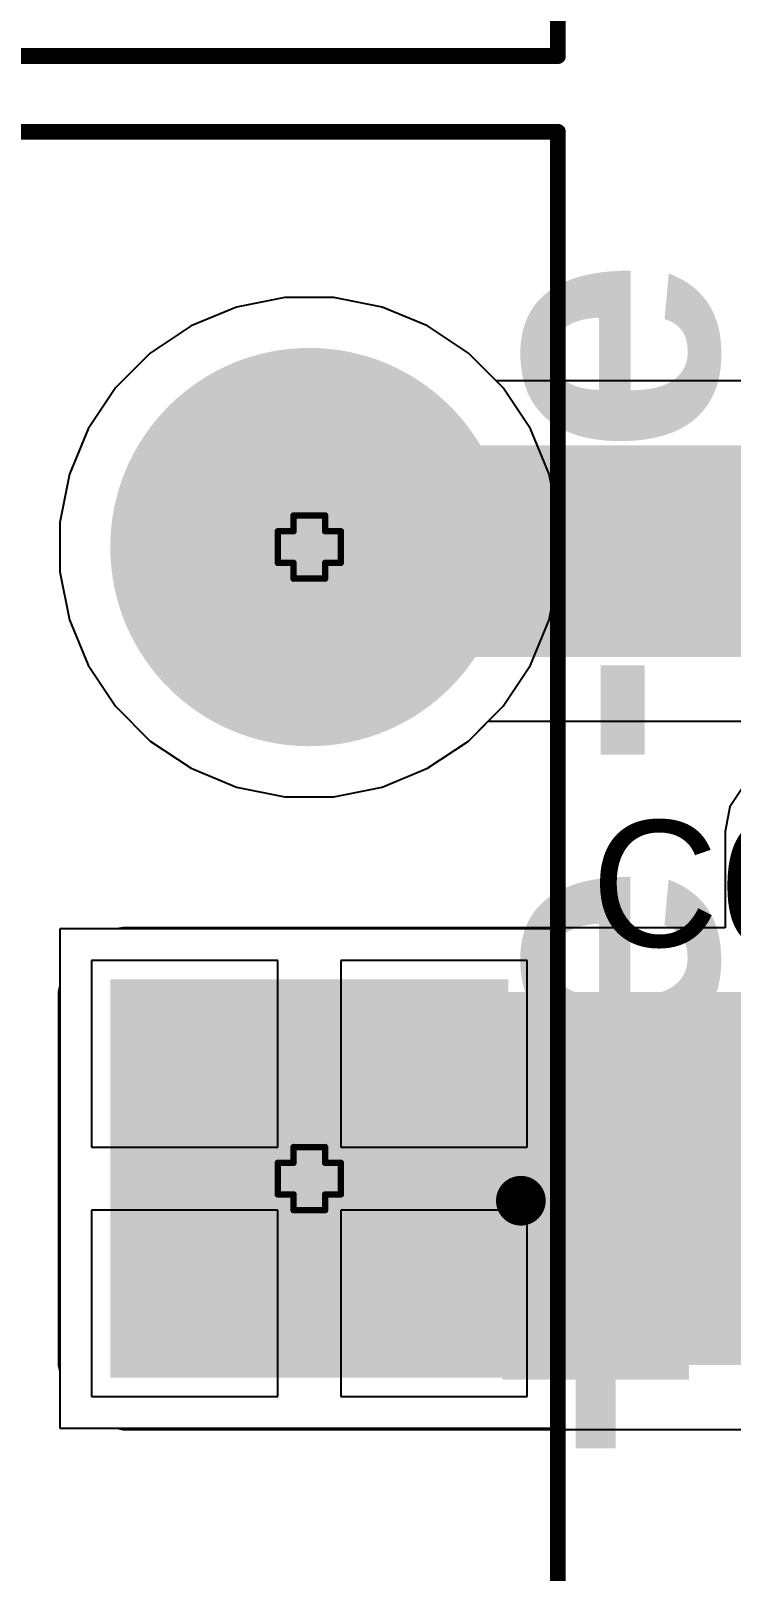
# Model space of a CAD drawing. Header units: inches. Extents: x -3 to 5437, y -3 to 5435.
# Drawn here: x 6.85 to 12.49, y 53.6 to 65.99 of the extents above; entities that cross this region are included whole.
import ezdxf

# ---------------------------------------------------------------- set-up
doc = ezdxf.new("R2010")
doc.units = ezdxf.units.IN
for name, color, linetype in [('Bottom Layer', 5, 'Continuous'), ('Bottom Solder', 6, 'Continuous'), ('Drill Drawing', 1, 'Continuous'), ('GND', 16, 'Continuous'), ('Multi-Layer', 9, 'Continuous'), ('Pad Holes', 156, 'Continuous'), ('PWR', 76, 'Continuous'), ('Top Layer', 1, 'Continuous'), ('Top Overlay', 2, 'Continuous'), ('Top Solder', 216, 'Continuous')]:
    doc.layers.add(name, color=color, linetype=linetype)
doc.styles.add('Arial', font='', dxfattribs={"height": 0.2})
doc.styles.add('Arial_Bold', font='', dxfattribs={"height": 0.2})
doc.styles.get('Arial').set_extended_font_data('Arial')
doc.styles.get('Arial_Bold').set_extended_font_data('Arial', bold=True)

# ---------------------------------------------------------------- blocks, each defined once
blk = doc.blocks.new('TBP01R1_508_02BE_336')
at = {"layer": 'Bottom Layer'}
blk.add_hatch(color=5, dxfattribs=at).paths.add_polyline_path([(-4.04, 1.5), (-1.04, 1.5), (-1.04, -1.5), (-4.04, -1.5)])
h = blk.add_hatch(color=5, dxfattribs=at)
edge = h.paths.add_edge_path()
edge.add_arc((2.54, 0), 1.5, 0, 360)
at = {"layer": 'Bottom Solder'}
blk.add_hatch(color=6, dxfattribs=at).paths.add_polyline_path([(-4.142, 1.602), (-0.938, 1.602), (-0.938, -1.602), (-4.142, -1.602)])
h = blk.add_hatch(color=6, dxfattribs=at)
edge = h.paths.add_edge_path()
edge.add_arc((2.54, 0), 1.602, 0, 360)
at = {"layer": 'GND'}
blk.add_hatch(color=16, dxfattribs=at).paths.add_polyline_path([(-4.04, 1.5), (-1.04, 1.5), (-1.04, -1.5), (-4.04, -1.5)])
h = blk.add_hatch(color=16, dxfattribs=at)
edge = h.paths.add_edge_path()
edge.add_arc((2.54, 0), 1.5, 0, 360)
at = {"layer": 'Multi-Layer'}
blk.add_hatch(color=9, dxfattribs=at).paths.add_polyline_path([(-4.04, 1.5), (-1.04, 1.5), (-1.04, -1.5), (-4.04, -1.5)])
h = blk.add_hatch(color=9, dxfattribs=at)
edge = h.paths.add_edge_path()
edge.add_arc((2.54, 0), 1.5, 0, 360)
at = {"layer": 'Pad Holes'}
h = blk.add_hatch(color=7, dxfattribs=at)
edge = h.paths.add_edge_path()
edge.add_arc((-2.54, 0), 0.85, 0, 360)
h = blk.add_hatch(color=7, dxfattribs=at)
edge = h.paths.add_edge_path()
edge.add_arc((2.54, 0), 0.85, 0, 360)
at = {"layer": 'PWR'}
blk.add_hatch(color=76, dxfattribs=at).paths.add_polyline_path([(-4.04, 1.5), (-1.04, 1.5), (-1.04, -1.5), (-4.04, -1.5)])
h = blk.add_hatch(color=76, dxfattribs=at)
edge = h.paths.add_edge_path()
edge.add_arc((2.54, 0), 1.5, 0, 360)
at = {"layer": 'Top Layer'}
blk.add_hatch(color=1, dxfattribs=at).paths.add_polyline_path([(-4.04, 1.5), (-1.04, 1.5), (-1.04, -1.5), (-4.04, -1.5)])
h = blk.add_hatch(color=1, dxfattribs=at)
edge = h.paths.add_edge_path()
edge.add_arc((2.54, 0), 1.5, 0, 360)
at = {"layer": 'Top Solder'}
blk.add_hatch(color=216, dxfattribs=at).paths.add_polyline_path([(-4.142, 1.602), (-0.938, 1.602), (-0.938, -1.602), (-4.142, -1.602)])
h = blk.add_hatch(color=216, dxfattribs=at)
edge = h.paths.add_edge_path()
edge.add_arc((2.54, 0), 1.602, 0, 360)
at = {"layer": 'Top Overlay'}
for points in [[(-5.88, 10, 0.127, 0.127, 0), (5.88, 10, 0.127, 0.127, 0)], [(-5.88, 10, 0.127, 0.127, 0), (-5.88, -2, 0.127, 0.127, 0)], [(5.88, 10, 0.127, 0.127, 0), (5.88, -2, 0.127, 0.127, 0)], [(-3.683, 8.611, 0.254, 0.254, 0), (-3.2, 8.128, 0.254, 0.254, 0)], [(-1.905, 8.611, 0.254, 0.254, 0), (-2.388, 8.128, 0.254, 0.254, 0)], [(1.397, 8.611, 0.254, 0.254, 0), (1.88, 8.128, 0.254, 0.254, 0)], [(1.397, 8.611, 0.254, 0.254, 0), (1.88, 8.128, 0.254, 0.254, 0)], [(3.175, 8.611, 0.254, 0.254, 0), (2.692, 8.128, 0.254, 0.254, 0)], [(3.175, 8.611, 0.254, 0.254, 0), (2.692, 8.128, 0.254, 0.254, 0)], [(-3.2, 8.128, 0.254, 0.254, 0), (-2.388, 8.128, 0.254, 0.254, 0)], [(1.88, 8.128, 0.254, 0.254, 0), (2.692, 8.128, 0.254, 0.254, 0)], [(1.88, 8.128, 0.254, 0.254, 0), (2.692, 8.128, 0.254, 0.254, 0)], [(-5.88, -2, 0.127, 0.127, 0), (5.88, -2, 0.127, 0.127, 0)]]:
    blk.add_lwpolyline(points, format="xyseb", dxfattribs=at)
for points in [[(-5.912, 10, 0.0635, 0.0635, 1), (-5.848, 10, 0.0635, 0.0635, 1)], [(-5.912, 10, 0.0635, 0.0635, 1), (-5.848, 10, 0.0635, 0.0635, 1)], [(5.848, 10, 0.0635, 0.0635, 1), (5.912, 10, 0.0635, 0.0635, 1)], [(5.848, 10, 0.0635, 0.0635, 1), (5.912, 10, 0.0635, 0.0635, 1)], [(-3.747, 8.611, 0.127, 0.127, 1), (-3.619, 8.611, 0.127, 0.127, 1)], [(-1.968, 8.611, 0.127, 0.127, 1), (-1.841, 8.611, 0.127, 0.127, 1)], [(1.333, 8.611, 0.127, 0.127, 1), (1.46, 8.611, 0.127, 0.127, 1)], [(1.333, 8.611, 0.127, 0.127, 1), (1.46, 8.611, 0.127, 0.127, 1)], [(3.111, 8.611, 0.127, 0.127, 1), (3.239, 8.611, 0.127, 0.127, 1)], [(3.111, 8.611, 0.127, 0.127, 1), (3.239, 8.611, 0.127, 0.127, 1)], [(-3.264, 8.128, 0.127, 0.127, 1), (-3.137, 8.128, 0.127, 0.127, 1)], [(-3.264, 8.128, 0.127, 0.127, 1), (-3.137, 8.128, 0.127, 0.127, 1)], [(-2.451, 8.128, 0.127, 0.127, 1), (-2.324, 8.128, 0.127, 0.127, 1)], [(-2.451, 8.128, 0.127, 0.127, 1), (-2.324, 8.128, 0.127, 0.127, 1)], [(1.816, 8.128, 0.127, 0.127, 1), (1.943, 8.128, 0.127, 0.127, 1)], [(1.816, 8.128, 0.127, 0.127, 1), (1.943, 8.128, 0.127, 0.127, 1)], [(1.816, 8.128, 0.127, 0.127, 1), (1.943, 8.128, 0.127, 0.127, 1)], [(1.816, 8.128, 0.127, 0.127, 1), (1.943, 8.128, 0.127, 0.127, 1)], [(2.629, 8.128, 0.127, 0.127, 1), (2.756, 8.128, 0.127, 0.127, 1)], [(2.629, 8.128, 0.127, 0.127, 1), (2.756, 8.128, 0.127, 0.127, 1)], [(2.629, 8.128, 0.127, 0.127, 1), (2.756, 8.128, 0.127, 0.127, 1)], [(2.629, 8.128, 0.127, 0.127, 1), (2.756, 8.128, 0.127, 0.127, 1)], [(-2.618, -1.702, 0.2, 0.2, 1), (-2.818, -1.702, 0.2, 0.2, 1)], [(-2.868, -1.702, 0.1, 0.1, 1), (-2.768, -1.702, 0.1, 0.1, 1)], [(-2.668, -1.702, 0.1, 0.1, 1), (-2.568, -1.702, 0.1, 0.1, 1)], [(-5.912, -2, 0.0635, 0.0635, 1), (-5.848, -2, 0.0635, 0.0635, 1)], [(-5.912, -2, 0.0635, 0.0635, 1), (-5.848, -2, 0.0635, 0.0635, 1)], [(5.848, -2, 0.0635, 0.0635, 1), (5.912, -2, 0.0635, 0.0635, 1)], [(5.848, -2, 0.0635, 0.0635, 1), (5.912, -2, 0.0635, 0.0635, 1)]]:
    blk.add_lwpolyline(points, format="xyseb", close=True, dxfattribs=at)
blk = doc.blocks.new('TBP01R1_508_02BE_337')
at = {"layer": 'Bottom Layer'}
blk.add_hatch(color=5, dxfattribs=at).paths.add_polyline_path([(-4.04, 1.5), (-1.04, 1.5), (-1.04, -1.5), (-4.04, -1.5)])
h = blk.add_hatch(color=5, dxfattribs=at)
edge = h.paths.add_edge_path()
edge.add_arc((2.54, 0), 1.5, 0, 360)
at = {"layer": 'Bottom Solder'}
blk.add_hatch(color=6, dxfattribs=at).paths.add_polyline_path([(-4.142, 1.602), (-0.938, 1.602), (-0.938, -1.602), (-4.142, -1.602)])
h = blk.add_hatch(color=6, dxfattribs=at)
edge = h.paths.add_edge_path()
edge.add_arc((2.54, 0), 1.602, 0, 360)
at = {"layer": 'GND'}
blk.add_hatch(color=16, dxfattribs=at).paths.add_polyline_path([(-4.04, 1.5), (-1.04, 1.5), (-1.04, -1.5), (-4.04, -1.5)])
h = blk.add_hatch(color=16, dxfattribs=at)
edge = h.paths.add_edge_path()
edge.add_arc((2.54, 0), 1.5, 0, 360)
at = {"layer": 'Multi-Layer'}
blk.add_hatch(color=9, dxfattribs=at).paths.add_polyline_path([(-4.04, 1.5), (-1.04, 1.5), (-1.04, -1.5), (-4.04, -1.5)])
h = blk.add_hatch(color=9, dxfattribs=at)
edge = h.paths.add_edge_path()
edge.add_arc((2.54, 0), 1.5, 0, 360)
at = {"layer": 'Pad Holes'}
h = blk.add_hatch(color=7, dxfattribs=at)
edge = h.paths.add_edge_path()
edge.add_arc((-2.54, 0), 0.85, 0, 360)
h = blk.add_hatch(color=7, dxfattribs=at)
edge = h.paths.add_edge_path()
edge.add_arc((2.54, 0), 0.85, 0, 360)
at = {"layer": 'PWR'}
blk.add_hatch(color=76, dxfattribs=at).paths.add_polyline_path([(-4.04, 1.5), (-1.04, 1.5), (-1.04, -1.5), (-4.04, -1.5)])
h = blk.add_hatch(color=76, dxfattribs=at)
edge = h.paths.add_edge_path()
edge.add_arc((2.54, 0), 1.5, 0, 360)
at = {"layer": 'Top Layer'}
blk.add_hatch(color=1, dxfattribs=at).paths.add_polyline_path([(-4.04, 1.5), (-1.04, 1.5), (-1.04, -1.5), (-4.04, -1.5)])
h = blk.add_hatch(color=1, dxfattribs=at)
edge = h.paths.add_edge_path()
edge.add_arc((2.54, 0), 1.5, 0, 360)
at = {"layer": 'Top Solder'}
blk.add_hatch(color=216, dxfattribs=at).paths.add_polyline_path([(-4.142, 1.602), (-0.938, 1.602), (-0.938, -1.602), (-4.142, -1.602)])
h = blk.add_hatch(color=216, dxfattribs=at)
edge = h.paths.add_edge_path()
edge.add_arc((2.54, 0), 1.602, 0, 360)
at = {"layer": 'Top Overlay'}
for points in [[(-5.88, 10, 0.127, 0.127, 0), (5.88, 10, 0.127, 0.127, 0)], [(-5.88, 10, 0.127, 0.127, 0), (-5.88, -2, 0.127, 0.127, 0)], [(5.88, 10, 0.127, 0.127, 0), (5.88, -2, 0.127, 0.127, 0)], [(-3.683, 8.611, 0.254, 0.254, 0), (-3.2, 8.128, 0.254, 0.254, 0)], [(-1.905, 8.611, 0.254, 0.254, 0), (-2.388, 8.128, 0.254, 0.254, 0)], [(1.397, 8.611, 0.254, 0.254, 0), (1.88, 8.128, 0.254, 0.254, 0)], [(1.397, 8.611, 0.254, 0.254, 0), (1.88, 8.128, 0.254, 0.254, 0)], [(3.175, 8.611, 0.254, 0.254, 0), (2.692, 8.128, 0.254, 0.254, 0)], [(3.175, 8.611, 0.254, 0.254, 0), (2.692, 8.128, 0.254, 0.254, 0)], [(-3.2, 8.128, 0.254, 0.254, 0), (-2.388, 8.128, 0.254, 0.254, 0)], [(1.88, 8.128, 0.254, 0.254, 0), (2.692, 8.128, 0.254, 0.254, 0)], [(1.88, 8.128, 0.254, 0.254, 0), (2.692, 8.128, 0.254, 0.254, 0)], [(-5.88, -2, 0.127, 0.127, 0), (5.88, -2, 0.127, 0.127, 0)]]:
    blk.add_lwpolyline(points, format="xyseb", dxfattribs=at)
for points in [[(-5.912, 10, 0.0635, 0.0635, 1), (-5.848, 10, 0.0635, 0.0635, 1)], [(-5.912, 10, 0.0635, 0.0635, 1), (-5.848, 10, 0.0635, 0.0635, 1)], [(5.848, 10, 0.0635, 0.0635, 1), (5.912, 10, 0.0635, 0.0635, 1)], [(5.848, 10, 0.0635, 0.0635, 1), (5.912, 10, 0.0635, 0.0635, 1)], [(-3.747, 8.611, 0.127, 0.127, 1), (-3.619, 8.611, 0.127, 0.127, 1)], [(-1.968, 8.611, 0.127, 0.127, 1), (-1.841, 8.611, 0.127, 0.127, 1)], [(1.333, 8.611, 0.127, 0.127, 1), (1.46, 8.611, 0.127, 0.127, 1)], [(1.333, 8.611, 0.127, 0.127, 1), (1.46, 8.611, 0.127, 0.127, 1)], [(3.111, 8.611, 0.127, 0.127, 1), (3.239, 8.611, 0.127, 0.127, 1)], [(3.111, 8.611, 0.127, 0.127, 1), (3.239, 8.611, 0.127, 0.127, 1)], [(-3.264, 8.128, 0.127, 0.127, 1), (-3.137, 8.128, 0.127, 0.127, 1)], [(-3.264, 8.128, 0.127, 0.127, 1), (-3.137, 8.128, 0.127, 0.127, 1)], [(-2.451, 8.128, 0.127, 0.127, 1), (-2.324, 8.128, 0.127, 0.127, 1)], [(-2.451, 8.128, 0.127, 0.127, 1), (-2.324, 8.128, 0.127, 0.127, 1)], [(1.816, 8.128, 0.127, 0.127, 1), (1.943, 8.128, 0.127, 0.127, 1)], [(1.816, 8.128, 0.127, 0.127, 1), (1.943, 8.128, 0.127, 0.127, 1)], [(1.816, 8.128, 0.127, 0.127, 1), (1.943, 8.128, 0.127, 0.127, 1)], [(1.816, 8.128, 0.127, 0.127, 1), (1.943, 8.128, 0.127, 0.127, 1)], [(2.629, 8.128, 0.127, 0.127, 1), (2.756, 8.128, 0.127, 0.127, 1)], [(2.629, 8.128, 0.127, 0.127, 1), (2.756, 8.128, 0.127, 0.127, 1)], [(2.629, 8.128, 0.127, 0.127, 1), (2.756, 8.128, 0.127, 0.127, 1)], [(2.629, 8.128, 0.127, 0.127, 1), (2.756, 8.128, 0.127, 0.127, 1)], [(-2.618, -1.702, 0.2, 0.2, 1), (-2.818, -1.702, 0.2, 0.2, 1)], [(-2.868, -1.702, 0.1, 0.1, 1), (-2.768, -1.702, 0.1, 0.1, 1)], [(-2.668, -1.702, 0.1, 0.1, 1), (-2.568, -1.702, 0.1, 0.1, 1)], [(-5.912, -2, 0.0635, 0.0635, 1), (-5.848, -2, 0.0635, 0.0635, 1)], [(-5.912, -2, 0.0635, 0.0635, 1), (-5.848, -2, 0.0635, 0.0635, 1)], [(5.848, -2, 0.0635, 0.0635, 1), (5.912, -2, 0.0635, 0.0635, 1)], [(5.848, -2, 0.0635, 0.0635, 1), (5.912, -2, 0.0635, 0.0635, 1)]]:
    blk.add_lwpolyline(points, format="xyseb", close=True, dxfattribs=at)

msp = doc.modelspace()

# ---------------------------------------------------------------- hatches: boundary and pattern name
at = {"layer": 'Bottom Layer'}
msp.add_hatch(color=5, dxfattribs=at).paths.add_polyline_path([(7.591, 55.258), (10.591, 55.258), (10.591, 58.258), (7.591, 58.258)])
at = {"layer": 'Top Layer'}
for points in [[(8.14, 60.955), (14.006, 60.955), (14.006, 62.657), (8.14, 62.657)], [(7.591, 55.258), (15.197, 55.258), (15.197, 58.258), (7.591, 58.258)]]:
    msp.add_hatch(color=1, dxfattribs=at).paths.add_polyline_path(points)

# ---------------------------------------------------------------- linework, layer by layer
at = {"layer": 'Bottom Layer'}
for p, q in [((8.893, 63.846), (8.505, 63.769)), ((9.289, 63.846), (8.893, 63.846)), ((9.677, 63.769), (9.289, 63.846)), ((8.505, 63.769), (8.14, 63.618)), ((10.042, 63.618), (9.677, 63.769)), ((8.14, 63.618), (7.811, 63.398)), ((10.371, 63.398), (10.042, 63.618)), ((7.811, 63.398), (7.531, 63.118)), ((10.651, 63.118), (10.371, 63.398)), ((7.531, 63.118), (7.312, 62.789)), ((10.871, 62.789), (10.651, 63.118)), ((7.312, 62.789), (7.16, 62.424)), ((11.022, 62.424), (10.871, 62.789)), ((7.16, 62.424), (7.083, 62.036)), ((11.099, 62.036), (11.022, 62.424)), ((7.083, 62.036), (7.083, 61.64)), ((11.099, 61.64), (11.099, 62.036)), ((7.083, 61.64), (7.16, 61.252)), ((11.022, 61.252), (11.099, 61.64)), ((7.16, 61.252), (7.312, 60.887)), ((10.871, 60.887), (11.022, 61.252)), ((7.312, 60.887), (7.531, 60.558)), ((10.651, 60.558), (10.871, 60.887)), ((7.531, 60.558), (7.811, 60.278)), ((10.371, 60.278), (10.651, 60.558)), ((7.811, 60.278), (8.14, 60.059)), ((10.042, 60.059), (10.371, 60.278)), ((8.14, 60.059), (8.505, 59.907)), ((9.677, 59.907), (10.042, 60.059)), ((8.505, 59.907), (8.893, 59.83)), ((9.289, 59.83), (9.677, 59.907)), ((8.893, 59.83), (9.289, 59.83)), ((7.541, 58.766), (7.083, 58.766)), ((7.083, 58.766), (7.083, 58.308)), ((7.591, 58.776), (7.541, 58.766)), ((10.591, 58.776), (7.591, 58.776)), ((10.641, 58.766), (10.591, 58.776)), ((11.099, 58.766), (10.641, 58.766)), ((11.099, 58.308), (11.099, 58.766)), ((7.083, 58.308), (7.073, 58.258)), ((7.073, 58.258), (7.073, 55.258)), ((11.109, 58.258), (11.099, 58.308)), ((11.109, 55.258), (11.109, 58.258)), ((7.073, 55.258), (7.083, 55.208)), ((7.083, 55.208), (7.083, 54.75)), ((11.099, 55.208), (11.109, 55.258)), ((11.099, 54.75), (11.099, 55.208)), ((7.083, 54.75), (7.541, 54.75)), ((7.541, 54.75), (7.591, 54.74)), ((7.591, 54.74), (10.591, 54.74)), ((10.591, 54.74), (10.641, 54.75)), ((10.641, 54.75), (11.099, 54.75))]:
    msp.add_line(p, q, dxfattribs=at)
at = {"layer": 'Drill Drawing'}
for points in [[(8.964, 61.965, 0.0508, 0.0508, 0), (8.964, 62.092, 0.0508, 0.0508, 0)], [(8.964, 62.092, 0.0508, 0.0508, 0), (9.218, 62.092, 0.0508, 0.0508, 0)], [(9.218, 61.965, 0.0508, 0.0508, 0), (9.218, 62.092, 0.0508, 0.0508, 0)], [(8.837, 61.711, 0.0508, 0.0508, 0), (8.837, 61.965, 0.0508, 0.0508, 0)], [(8.837, 61.965, 0.0508, 0.0508, 0), (8.964, 61.965, 0.0508, 0.0508, 0)], [(9.218, 61.965, 0.0508, 0.0508, 0), (9.345, 61.965, 0.0508, 0.0508, 0)], [(9.345, 61.711, 0.0508, 0.0508, 0), (9.345, 61.965, 0.0508, 0.0508, 0)], [(8.837, 61.711, 0.0508, 0.0508, 0), (8.964, 61.711, 0.0508, 0.0508, 0)], [(8.964, 61.584, 0.0508, 0.0508, 0), (8.964, 61.711, 0.0508, 0.0508, 0)], [(9.218, 61.711, 0.0508, 0.0508, 0), (9.345, 61.711, 0.0508, 0.0508, 0)], [(9.218, 61.584, 0.0508, 0.0508, 0), (9.218, 61.711, 0.0508, 0.0508, 0)], [(8.964, 61.584, 0.0508, 0.0508, 0), (9.218, 61.584, 0.0508, 0.0508, 0)], [(8.964, 56.885, 0.0508, 0.0508, 0), (8.964, 57.012, 0.0508, 0.0508, 0)], [(8.964, 57.012, 0.0508, 0.0508, 0), (9.218, 57.012, 0.0508, 0.0508, 0)], [(9.218, 56.885, 0.0508, 0.0508, 0), (9.218, 57.012, 0.0508, 0.0508, 0)], [(8.837, 56.631, 0.0508, 0.0508, 0), (8.837, 56.885, 0.0508, 0.0508, 0)], [(8.837, 56.885, 0.0508, 0.0508, 0), (8.964, 56.885, 0.0508, 0.0508, 0)], [(9.218, 56.885, 0.0508, 0.0508, 0), (9.345, 56.885, 0.0508, 0.0508, 0)], [(9.345, 56.631, 0.0508, 0.0508, 0), (9.345, 56.885, 0.0508, 0.0508, 0)], [(8.837, 56.631, 0.0508, 0.0508, 0), (8.964, 56.631, 0.0508, 0.0508, 0)], [(8.964, 56.504, 0.0508, 0.0508, 0), (8.964, 56.631, 0.0508, 0.0508, 0)], [(9.218, 56.631, 0.0508, 0.0508, 0), (9.345, 56.631, 0.0508, 0.0508, 0)], [(9.218, 56.504, 0.0508, 0.0508, 0), (9.218, 56.631, 0.0508, 0.0508, 0)], [(8.964, 56.504, 0.0508, 0.0508, 0), (9.218, 56.504, 0.0508, 0.0508, 0)]]:
    msp.add_lwpolyline(points, format="xyseb", dxfattribs=at)
for points in [[(8.951, 62.092, 0.0254, 0.0254, 1), (8.977, 62.092, 0.0254, 0.0254, 1)], [(8.951, 62.092, 0.0254, 0.0254, 1), (8.977, 62.092, 0.0254, 0.0254, 1)], [(9.205, 62.092, 0.0254, 0.0254, 1), (9.231, 62.092, 0.0254, 0.0254, 1)], [(9.205, 62.092, 0.0254, 0.0254, 1), (9.231, 62.092, 0.0254, 0.0254, 1)], [(8.824, 61.965, 0.0254, 0.0254, 1), (8.85, 61.965, 0.0254, 0.0254, 1)], [(8.824, 61.965, 0.0254, 0.0254, 1), (8.85, 61.965, 0.0254, 0.0254, 1)], [(8.951, 61.965, 0.0254, 0.0254, 1), (8.977, 61.965, 0.0254, 0.0254, 1)], [(8.951, 61.965, 0.0254, 0.0254, 1), (8.977, 61.965, 0.0254, 0.0254, 1)], [(9.205, 61.965, 0.0254, 0.0254, 1), (9.231, 61.965, 0.0254, 0.0254, 1)], [(9.205, 61.965, 0.0254, 0.0254, 1), (9.231, 61.965, 0.0254, 0.0254, 1)], [(9.332, 61.965, 0.0254, 0.0254, 1), (9.358, 61.965, 0.0254, 0.0254, 1)], [(9.332, 61.965, 0.0254, 0.0254, 1), (9.358, 61.965, 0.0254, 0.0254, 1)], [(8.824, 61.711, 0.0254, 0.0254, 1), (8.85, 61.711, 0.0254, 0.0254, 1)], [(8.824, 61.711, 0.0254, 0.0254, 1), (8.85, 61.711, 0.0254, 0.0254, 1)], [(8.951, 61.711, 0.0254, 0.0254, 1), (8.977, 61.711, 0.0254, 0.0254, 1)], [(8.951, 61.711, 0.0254, 0.0254, 1), (8.977, 61.711, 0.0254, 0.0254, 1)], [(9.205, 61.711, 0.0254, 0.0254, 1), (9.231, 61.711, 0.0254, 0.0254, 1)], [(9.205, 61.711, 0.0254, 0.0254, 1), (9.231, 61.711, 0.0254, 0.0254, 1)], [(9.332, 61.711, 0.0254, 0.0254, 1), (9.358, 61.711, 0.0254, 0.0254, 1)], [(9.332, 61.711, 0.0254, 0.0254, 1), (9.358, 61.711, 0.0254, 0.0254, 1)], [(8.951, 61.584, 0.0254, 0.0254, 1), (8.977, 61.584, 0.0254, 0.0254, 1)], [(8.951, 61.584, 0.0254, 0.0254, 1), (8.977, 61.584, 0.0254, 0.0254, 1)], [(9.205, 61.584, 0.0254, 0.0254, 1), (9.231, 61.584, 0.0254, 0.0254, 1)], [(9.205, 61.584, 0.0254, 0.0254, 1), (9.231, 61.584, 0.0254, 0.0254, 1)], [(8.951, 57.012, 0.0254, 0.0254, 1), (8.977, 57.012, 0.0254, 0.0254, 1)], [(8.951, 57.012, 0.0254, 0.0254, 1), (8.977, 57.012, 0.0254, 0.0254, 1)], [(9.205, 57.012, 0.0254, 0.0254, 1), (9.231, 57.012, 0.0254, 0.0254, 1)], [(9.205, 57.012, 0.0254, 0.0254, 1), (9.231, 57.012, 0.0254, 0.0254, 1)], [(8.824, 56.885, 0.0254, 0.0254, 1), (8.85, 56.885, 0.0254, 0.0254, 1)], [(8.824, 56.885, 0.0254, 0.0254, 1), (8.85, 56.885, 0.0254, 0.0254, 1)], [(8.951, 56.885, 0.0254, 0.0254, 1), (8.977, 56.885, 0.0254, 0.0254, 1)], [(8.951, 56.885, 0.0254, 0.0254, 1), (8.977, 56.885, 0.0254, 0.0254, 1)], [(9.205, 56.885, 0.0254, 0.0254, 1), (9.231, 56.885, 0.0254, 0.0254, 1)], [(9.205, 56.885, 0.0254, 0.0254, 1), (9.231, 56.885, 0.0254, 0.0254, 1)], [(9.332, 56.885, 0.0254, 0.0254, 1), (9.358, 56.885, 0.0254, 0.0254, 1)], [(9.332, 56.885, 0.0254, 0.0254, 1), (9.358, 56.885, 0.0254, 0.0254, 1)], [(8.824, 56.631, 0.0254, 0.0254, 1), (8.85, 56.631, 0.0254, 0.0254, 1)], [(8.824, 56.631, 0.0254, 0.0254, 1), (8.85, 56.631, 0.0254, 0.0254, 1)], [(8.951, 56.631, 0.0254, 0.0254, 1), (8.977, 56.631, 0.0254, 0.0254, 1)], [(8.951, 56.631, 0.0254, 0.0254, 1), (8.977, 56.631, 0.0254, 0.0254, 1)], [(9.205, 56.631, 0.0254, 0.0254, 1), (9.231, 56.631, 0.0254, 0.0254, 1)], [(9.205, 56.631, 0.0254, 0.0254, 1), (9.231, 56.631, 0.0254, 0.0254, 1)], [(9.332, 56.631, 0.0254, 0.0254, 1), (9.358, 56.631, 0.0254, 0.0254, 1)], [(9.332, 56.631, 0.0254, 0.0254, 1), (9.358, 56.631, 0.0254, 0.0254, 1)], [(8.951, 56.504, 0.0254, 0.0254, 1), (8.977, 56.504, 0.0254, 0.0254, 1)], [(8.951, 56.504, 0.0254, 0.0254, 1), (8.977, 56.504, 0.0254, 0.0254, 1)], [(9.205, 56.504, 0.0254, 0.0254, 1), (9.231, 56.504, 0.0254, 0.0254, 1)], [(9.205, 56.504, 0.0254, 0.0254, 1), (9.231, 56.504, 0.0254, 0.0254, 1)]]:
    msp.add_lwpolyline(points, format="xyseb", close=True, dxfattribs=at)
at = {"layer": 'GND'}
for p, q in [((8.893, 63.846), (8.505, 63.769)), ((9.289, 63.846), (8.893, 63.846)), ((9.677, 63.769), (9.289, 63.846)), ((8.505, 63.769), (8.14, 63.618)), ((10.042, 63.618), (9.677, 63.769)), ((8.14, 63.618), (7.811, 63.398)), ((10.371, 63.398), (10.042, 63.618)), ((7.811, 63.398), (7.531, 63.118)), ((10.651, 63.118), (10.371, 63.398)), ((7.531, 63.118), (7.312, 62.789)), ((10.871, 62.789), (10.651, 63.118)), ((7.312, 62.789), (7.16, 62.424)), ((11.022, 62.424), (10.871, 62.789)), ((7.16, 62.424), (7.083, 62.036)), ((11.099, 62.036), (11.022, 62.424)), ((7.083, 62.036), (7.083, 61.64)), ((11.099, 61.64), (11.099, 62.036)), ((7.083, 61.64), (7.16, 61.252)), ((11.022, 61.252), (11.099, 61.64)), ((7.16, 61.252), (7.312, 60.887)), ((10.871, 60.887), (11.022, 61.252)), ((7.312, 60.887), (7.531, 60.558)), ((10.651, 60.558), (10.871, 60.887)), ((7.531, 60.558), (7.811, 60.278)), ((10.371, 60.278), (10.651, 60.558)), ((7.811, 60.278), (8.14, 60.059)), ((10.042, 60.059), (10.371, 60.278)), ((8.14, 60.059), (8.505, 59.907)), ((9.677, 59.907), (10.042, 60.059)), ((8.505, 59.907), (8.893, 59.83)), ((9.289, 59.83), (9.677, 59.907)), ((8.893, 59.83), (9.289, 59.83)), ((11.099, 58.766), (7.083, 58.766)), ((7.083, 58.766), (7.083, 54.75)), ((11.099, 54.75), (11.099, 58.766)), ((7.083, 54.75), (11.099, 54.75))]:
    msp.add_line(p, q, dxfattribs=at)
at = {"layer": 'PWR'}
for p, q in [((8.893, 63.846), (8.505, 63.769)), ((9.289, 63.846), (8.893, 63.846)), ((9.677, 63.769), (9.289, 63.846)), ((8.505, 63.769), (8.14, 63.618)), ((10.042, 63.618), (9.677, 63.769)), ((8.14, 63.618), (7.811, 63.398)), ((10.371, 63.398), (10.042, 63.618)), ((7.811, 63.398), (7.531, 63.118)), ((10.651, 63.118), (10.371, 63.398)), ((7.531, 63.118), (7.312, 62.789)), ((10.871, 62.789), (10.651, 63.118)), ((7.312, 62.789), (7.16, 62.424)), ((11.022, 62.424), (10.871, 62.789)), ((7.16, 62.424), (7.083, 62.036)), ((11.099, 62.036), (11.022, 62.424)), ((7.083, 62.036), (7.083, 61.64)), ((11.099, 61.64), (11.099, 62.036)), ((7.083, 61.64), (7.16, 61.252)), ((11.022, 61.252), (11.099, 61.64)), ((7.16, 61.252), (7.312, 60.887)), ((10.871, 60.887), (11.022, 61.252)), ((7.312, 60.887), (7.531, 60.558)), ((10.651, 60.558), (10.871, 60.887)), ((7.531, 60.558), (7.811, 60.278)), ((10.371, 60.278), (10.651, 60.558)), ((7.811, 60.278), (8.14, 60.059)), ((10.042, 60.059), (10.371, 60.278)), ((8.14, 60.059), (8.505, 59.907)), ((9.677, 59.907), (10.042, 60.059)), ((8.505, 59.907), (8.893, 59.83)), ((9.289, 59.83), (9.677, 59.907)), ((8.893, 59.83), (9.289, 59.83)), ((8.837, 58.512), (7.337, 58.512)), ((7.337, 58.512), (7.337, 57.012)), ((8.837, 57.012), (8.837, 58.512)), ((10.845, 58.512), (9.345, 58.512)), ((9.345, 58.512), (9.345, 57.012)), ((10.845, 57.012), (10.845, 58.512)), ((7.337, 57.012), (8.837, 57.012)), ((9.345, 57.012), (10.845, 57.012)), ((8.837, 56.504), (7.337, 56.504)), ((7.337, 56.504), (7.337, 55.004)), ((8.837, 55.004), (8.837, 56.504)), ((10.845, 56.504), (9.345, 56.504)), ((9.345, 56.504), (9.345, 55.004)), ((10.845, 55.004), (10.845, 56.504)), ((7.337, 55.004), (8.837, 55.004)), ((9.345, 55.004), (10.845, 55.004))]:
    msp.add_line(p, q, dxfattribs=at)
at = {"layer": 'Top Layer'}
for p, q in [((8.893, 63.846), (8.505, 63.769)), ((9.289, 63.846), (8.893, 63.846)), ((9.677, 63.769), (9.289, 63.846)), ((8.505, 63.769), (8.14, 63.618)), ((10.042, 63.618), (9.677, 63.769)), ((8.14, 63.618), (7.811, 63.398)), ((10.371, 63.398), (10.042, 63.618)), ((7.811, 63.398), (7.531, 63.118)), ((10.594, 63.175), (10.371, 63.398)), ((7.531, 63.118), (7.312, 62.789)), ((14.006, 63.175), (10.594, 63.175)), ((7.312, 62.789), (7.16, 62.424)), ((7.16, 62.424), (7.083, 62.036)), ((7.083, 62.036), (7.083, 61.64)), ((7.083, 61.64), (7.16, 61.252)), ((7.16, 61.252), (7.312, 60.887)), ((7.312, 60.887), (7.531, 60.558)), ((7.531, 60.558), (7.811, 60.278)), ((10.371, 60.278), (10.53, 60.437)), ((10.53, 60.437), (14.006, 60.437)), ((7.811, 60.278), (8.14, 60.059)), ((10.042, 60.059), (10.371, 60.278)), ((8.14, 60.059), (8.505, 59.907)), ((9.677, 59.907), (10.042, 60.059)), ((8.505, 59.907), (8.893, 59.83)), ((9.289, 59.83), (9.677, 59.907)), ((12.588, 59.917), (12.475, 59.749)), ((8.893, 59.83), (9.289, 59.83)), ((12.475, 59.749), (12.436, 59.55)), ((12.436, 59.55), (12.436, 58.776)), ((7.541, 58.766), (7.083, 58.766)), ((7.083, 58.766), (7.083, 58.308)), ((7.591, 58.776), (7.541, 58.766)), ((12.436, 58.776), (7.591, 58.776)), ((7.083, 58.308), (7.073, 58.258)), ((7.073, 58.258), (7.073, 55.258)), ((7.073, 55.258), (7.083, 55.208)), ((7.083, 55.208), (7.083, 54.75)), ((7.083, 54.75), (7.541, 54.75)), ((7.541, 54.75), (7.591, 54.74)), ((7.591, 54.74), (15.197, 54.74))]:
    msp.add_line(p, q, dxfattribs=at)

# ---------------------------------------------------------------- block references
at = {"rotation": 90}
for name, p in [('TBP01R1_508_02BE_336', (9.091, 71.668)), ('TBP01R1_508_02BE_337', (9.091, 59.298))]:
    msp.add_blockref(name, p, dxfattribs=at)

# ---------------------------------------------------------------- texts
at = {"layer": 'Top Overlay', "style": 'Arial_Bold'}
for s, p in [('-ve', (12.378, 60.056)), ('+ve', (12.377, 54.468))]:
    msp.add_text(s, height=2.032, rotation=90, dxfattribs=at).set_placement(p)
at = {"layer": 'Top Overlay', "style": 'Arial'}
msp.add_text('C62', height=1.016, dxfattribs=at).set_placement((11.358, 58.623))

doc.saveas('drawing.dxf')
